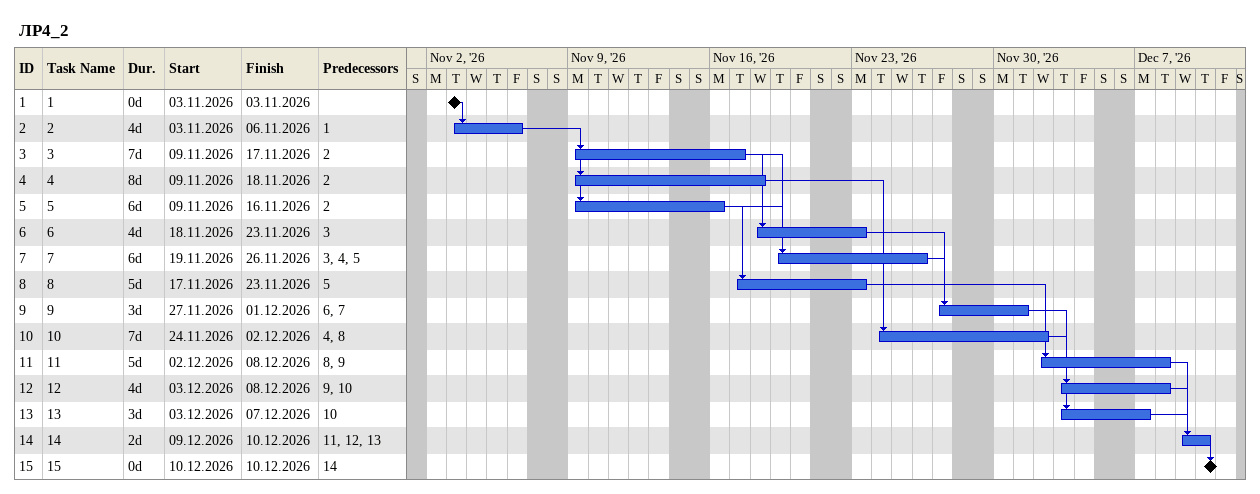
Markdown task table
ЛР4_2

| ID | Task | Duration | Start | Finish | Predecessors |
|---|---|---|---|---|---|
| 1 | 1 | 0d | 2026-11-03 | 2026-11-03 |  |
| 2 | 2 | 4d | 2026-11-03 | 2026-11-06 | 1 |
| 3 | 3 | 7d | 2026-11-09 | 2026-11-17 | 2 |
| 4 | 4 | 8d | 2026-11-09 | 2026-11-18 | 2 |
| 5 | 5 | 6d | 2026-11-09 | 2026-11-16 | 2 |
| 6 | 6 | 4d | 2026-11-18 | 2026-11-23 | 3 |
| 7 | 7 | 6d | 2026-11-19 | 2026-11-26 | 3, 4, 5 |
| 8 | 8 | 5d | 2026-11-17 | 2026-11-23 | 5 |
| 9 | 9 | 3d | 2026-11-27 | 2026-12-01 | 6, 7 |
| 10 | 10 | 7d | 2026-11-24 | 2026-12-02 | 4, 8 |
| 11 | 11 | 5d | 2026-12-02 | 2026-12-08 | 8, 9 |
| 12 | 12 | 4d | 2026-12-03 | 2026-12-08 | 9, 10 |
| 13 | 13 | 3d | 2026-12-03 | 2026-12-07 | 10 |
| 14 | 14 | 2d | 2026-12-09 | 2026-12-10 | 11, 12, 13 |
| 15 | 15 | 0d | 2026-12-10 | 2026-12-10 | 14 |
